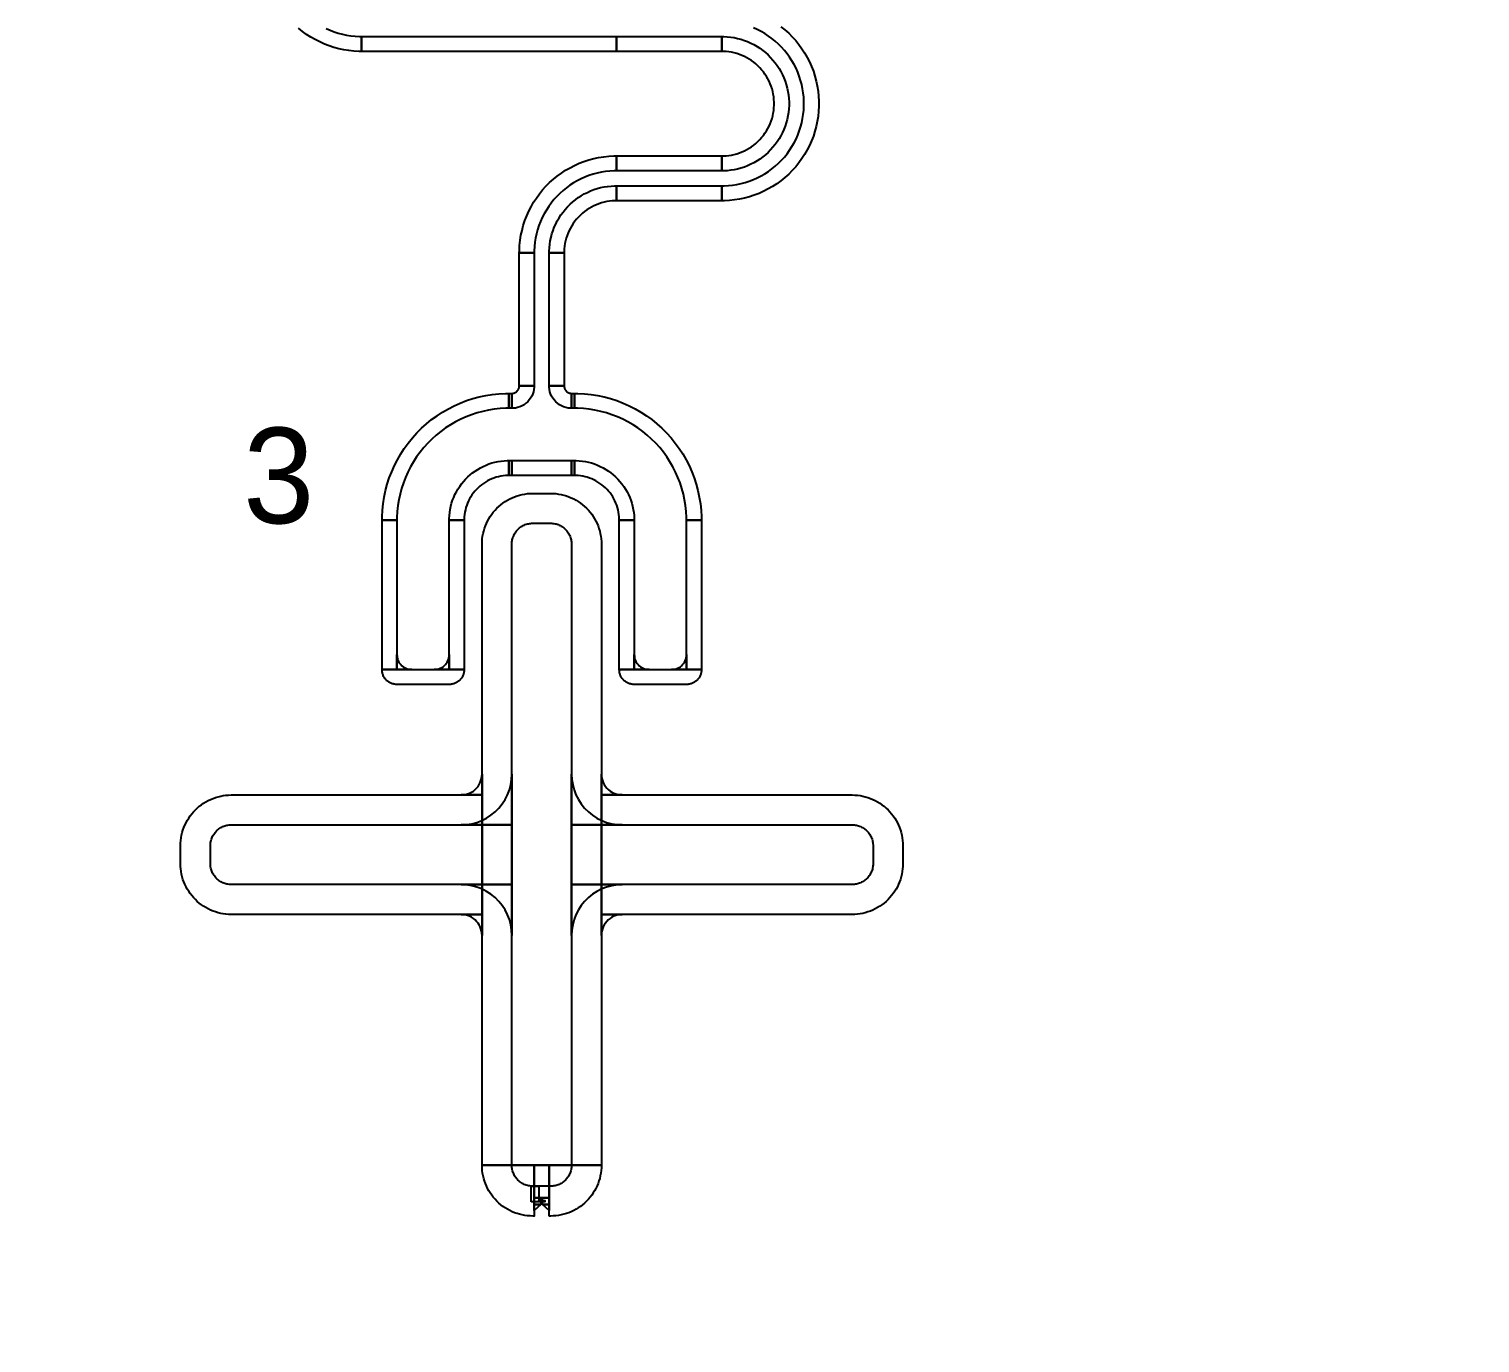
# Model space of a CAD drawing. Extents: x -50000 to 50000, y -50000 to 50000.
# Drawn here: x -18338 to -17366, y 30625 to 31505 of the extents above; entities that cross this region are included whole.
import ezdxf

# ---------------------------------------------------------------- set-up
doc = ezdxf.new("R2010")
doc.units = 0
for name, color, linetype in [('BASEMETAL', 3, 'CONTINUOUS'), ('FRAME', 14, 'CONTINUOUS'), ('SECONDLAYER', 7, 'CONTINUOUS')]:
    doc.layers.add(name, color=color, linetype=linetype)

# ---------------------------------------------------------------- blocks, each defined once
blk = doc.blocks.new('CHIP_QSEARCH')
at = {"layer": 'BASEMETAL'}
for points in [[(3360.588, 2605.358), (3363.218, 2604.187), (3365.907, 2603.155), (3368.645, 2602.265), (3371.427, 2601.52), (3374.243, 2600.921), (3377.087, 2600.471), (3379.951, 2600.17), (3382.826, 2600.019), (3384.266, 2600), (3384.266, 2590), (3382.565, 2590.022), (3379.166, 2590.2), (3375.782, 2590.556), (3372.421, 2591.088), (3369.092, 2591.796), (3365.805, 2592.677), (3362.569, 2593.728), (3359.392, 2594.948), (3356.283, 2596.332), (3353.251, 2597.877), (3350.304, 2599.578), (3347.45, 2601.432), (3344.697, 2603.432), (3342.052, 2605.574)], [(3665.303, 2606.568), (3667.948, 2604.426), (3670.477, 2602.149), (3672.883, 2599.743), (3675.16, 2597.214), (3677.302, 2594.569), (3679.302, 2591.816), (3681.156, 2588.962), (3682.857, 2586.015), (3684.402, 2582.983), (3685.786, 2579.874), (3687.006, 2576.697), (3688.057, 2573.461), (3688.938, 2570.174), (3689.646, 2566.845), (3690.178, 2563.484), (3690.534, 2560.1), (3690.712, 2556.702), (3690.712, 2553.298), (3690.534, 2549.9), (3690.178, 2546.516), (3689.646, 2543.155), (3688.938, 2539.826), (3688.057, 2536.539), (3687.006, 2533.303), (3685.786, 2530.126), (3684.402, 2527.017), (3682.857, 2523.985), (3681.156, 2521.038), (3679.302, 2518.184), (3677.302, 2515.431), (3675.16, 2512.786), (3672.883, 2510.257), (3670.477, 2507.851), (3667.948, 2505.574), (3665.303, 2503.432), (3662.55, 2501.432), (3659.696, 2499.578), (3656.749, 2497.877), (3653.717, 2496.332), (3650.608, 2494.948), (3647.431, 2493.728), (3644.195, 2492.677), (3640.908, 2491.796), (3637.579, 2491.088), (3634.218, 2490.556), (3630.834, 2490.2), (3627.435, 2490.022), (3625.734, 2490), (3625.734, 2500), (3627.174, 2500.019), (3630.049, 2500.17), (3632.913, 2500.471), (3635.757, 2500.921), (3638.573, 2501.52), (3641.355, 2502.265), (3644.093, 2503.155), (3646.782, 2504.187), (3649.412, 2505.358), (3651.978, 2506.665), (3654.471, 2508.105), (3656.886, 2509.673), (3659.216, 2511.366), (3661.454, 2513.178), (3663.593, 2515.104), (3665.63, 2517.14), (3667.556, 2519.28), (3669.368, 2521.518), (3671.061, 2523.848), (3672.629, 2526.263), (3674.069, 2528.756), (3675.376, 2531.322), (3676.547, 2533.952), (3677.579, 2536.641), (3678.469, 2539.379), (3679.214, 2542.161), (3679.813, 2544.977), (3680.263, 2547.821), (3680.564, 2550.685), (3680.715, 2553.56), (3680.715, 2556.44), (3680.564, 2559.315), (3680.263, 2562.179), (3679.813, 2565.023), (3679.214, 2567.839), (3678.469, 2570.621), (3677.579, 2573.359), (3676.547, 2576.048), (3675.376, 2578.678), (3674.069, 2581.244), (3672.629, 2583.737), (3671.061, 2586.152), (3669.368, 2588.482), (3667.556, 2590.72), (3665.63, 2592.86), (3663.593, 2594.896), (3661.454, 2596.822), (3659.216, 2598.634), (3656.886, 2600.327), (3654.471, 2601.895), (3651.978, 2603.335), (3649.412, 2604.642), (3646.782, 2605.813)]]:
    blk.add_lwpolyline(points, dxfattribs=at)
for points in [[(3384.266, 2590), (3384.266, 2600), (3555, 2600), (3555, 2590)], [(3555, 2590), (3555, 2600), (3625.734, 2600), (3625.734, 2590)], [(3625.734, 2510), (3625.734, 2520), (3626.65, 2520.012), (3628.48, 2520.108), (3630.302, 2520.299), (3632.112, 2520.586), (3633.905, 2520.967), (3635.675, 2521.441), (3637.417, 2522.008), (3639.128, 2522.664), (3640.802, 2523.41), (3642.435, 2524.241), (3644.021, 2525.158), (3645.558, 2526.156), (3647.041, 2527.233), (3648.465, 2528.386), (3649.826, 2529.612), (3651.122, 2530.908), (3652.348, 2532.269), (3653.501, 2533.693), (3654.578, 2535.176), (3655.576, 2536.713), (3656.493, 2538.299), (3657.324, 2539.932), (3658.07, 2541.606), (3658.726, 2543.317), (3659.293, 2545.059), (3659.767, 2546.829), (3660.148, 2548.622), (3660.435, 2550.432), (3660.626, 2552.254), (3660.722, 2554.084), (3660.722, 2555.916), (3660.626, 2557.746), (3660.435, 2559.568), (3660.148, 2561.378), (3659.767, 2563.171), (3659.293, 2564.941), (3658.726, 2566.683), (3658.07, 2568.394), (3657.324, 2570.068), (3656.493, 2571.701), (3655.576, 2573.287), (3654.578, 2574.824), (3653.501, 2576.307), (3652.348, 2577.731), (3651.122, 2579.092), (3649.826, 2580.388), (3648.465, 2581.614), (3647.041, 2582.767), (3645.558, 2583.844), (3644.021, 2584.842), (3642.435, 2585.759), (3640.802, 2586.59), (3639.128, 2587.336), (3637.417, 2587.992), (3635.675, 2588.559), (3633.905, 2589.033), (3632.112, 2589.414), (3630.302, 2589.701), (3628.48, 2589.892), (3626.65, 2589.988), (3625.734, 2590), (3625.734, 2600), (3626.912, 2599.985), (3629.265, 2599.861), (3631.608, 2599.615), (3633.935, 2599.246), (3636.239, 2598.757), (3638.515, 2598.147), (3640.755, 2597.419), (3642.955, 2596.575), (3645.107, 2595.616), (3647.206, 2594.547), (3649.246, 2593.369), (3651.222, 2592.086), (3653.128, 2590.701), (3654.959, 2589.218), (3656.71, 2587.642), (3658.376, 2585.976), (3659.952, 2584.225), (3661.435, 2582.394), (3662.82, 2580.488), (3664.103, 2578.512), (3665.281, 2576.472), (3666.35, 2574.373), (3667.309, 2572.221), (3668.153, 2570.021), (3668.881, 2567.781), (3669.491, 2565.505), (3669.98, 2563.201), (3670.349, 2560.874), (3670.595, 2558.531), (3670.719, 2556.178), (3670.719, 2553.822), (3670.595, 2551.469), (3670.349, 2549.126), (3669.98, 2546.799), (3669.491, 2544.495), (3668.881, 2542.219), (3668.153, 2539.979), (3667.309, 2537.779), (3666.35, 2535.627), (3665.281, 2533.528), (3664.103, 2531.488), (3662.82, 2529.512), (3661.435, 2527.606), (3659.952, 2525.775), (3658.376, 2524.024), (3656.71, 2522.358), (3654.959, 2520.782), (3653.128, 2519.299), (3651.222, 2517.914), (3649.246, 2516.631), (3647.206, 2515.453), (3645.107, 2514.384), (3642.955, 2513.425), (3640.755, 2512.581), (3638.515, 2511.853), (3636.239, 2511.243), (3633.935, 2510.754), (3631.608, 2510.385), (3629.265, 2510.139), (3626.912, 2510.015)], [(3490, 2455), (3490.022, 2456.702), (3490.2, 2460.1), (3490.556, 2463.484), (3491.088, 2466.845), (3491.796, 2470.174), (3492.677, 2473.461), (3493.728, 2476.697), (3494.948, 2479.874), (3496.332, 2482.983), (3497.877, 2486.015), (3499.578, 2488.962), (3501.432, 2491.816), (3503.432, 2494.569), (3505.574, 2497.214), (3507.851, 2499.743), (3510.257, 2502.149), (3512.786, 2504.426), (3515.431, 2506.568), (3518.184, 2508.568), (3521.038, 2510.422), (3523.985, 2512.123), (3527.017, 2513.668), (3530.126, 2515.052), (3533.303, 2516.272), (3536.539, 2517.323), (3539.826, 2518.204), (3543.155, 2518.912), (3546.516, 2519.444), (3549.9, 2519.8), (3553.298, 2519.978), (3555, 2520), (3555, 2510), (3553.56, 2509.981), (3550.685, 2509.83), (3547.821, 2509.529), (3544.977, 2509.079), (3542.161, 2508.48), (3539.379, 2507.735), (3536.641, 2506.845), (3533.952, 2505.813), (3531.322, 2504.642), (3528.756, 2503.335), (3526.263, 2501.895), (3523.848, 2500.327), (3521.518, 2498.634), (3519.28, 2496.822), (3517.14, 2494.896), (3515.104, 2492.86), (3513.178, 2490.72), (3511.366, 2488.482), (3509.673, 2486.152), (3508.105, 2483.737), (3506.665, 2481.244), (3505.358, 2478.678), (3504.187, 2476.048), (3503.155, 2473.359), (3502.265, 2470.621), (3501.52, 2467.839), (3500.921, 2465.023), (3500.471, 2462.179), (3500.17, 2459.315), (3500.019, 2456.44), (3500, 2455)], [(3555, 2510), (3555, 2520), (3625.734, 2520), (3625.734, 2510)], [(3510, 2455), (3510.015, 2456.178), (3510.139, 2458.531), (3510.385, 2460.874), (3510.754, 2463.201), (3511.243, 2465.505), (3511.853, 2467.781), (3512.581, 2470.021), (3513.425, 2472.221), (3514.384, 2474.373), (3515.453, 2476.472), (3516.631, 2478.512), (3517.914, 2480.488), (3519.299, 2482.394), (3520.782, 2484.225), (3522.358, 2485.976), (3524.024, 2487.642), (3525.775, 2489.218), (3527.606, 2490.701), (3529.512, 2492.086), (3531.488, 2493.369), (3533.528, 2494.547), (3535.627, 2495.616), (3537.779, 2496.575), (3539.979, 2497.419), (3542.219, 2498.147), (3544.495, 2498.757), (3546.799, 2499.246), (3549.126, 2499.615), (3551.469, 2499.861), (3553.822, 2499.985), (3555, 2500), (3555, 2490), (3554.084, 2489.988), (3552.254, 2489.892), (3550.432, 2489.701), (3548.622, 2489.414), (3546.829, 2489.033), (3545.059, 2488.559), (3543.317, 2487.992), (3541.606, 2487.336), (3539.932, 2486.59), (3538.299, 2485.759), (3536.713, 2484.842), (3535.176, 2483.844), (3533.693, 2482.767), (3532.269, 2481.614), (3530.908, 2480.388), (3529.612, 2479.092), (3528.386, 2477.731), (3527.233, 2476.307), (3526.156, 2474.824), (3525.158, 2473.287), (3524.241, 2471.701), (3523.41, 2470.068), (3522.664, 2468.394), (3522.008, 2466.683), (3521.441, 2464.941), (3520.967, 2463.171), (3520.586, 2461.378), (3520.299, 2459.568), (3520.108, 2457.746), (3520.012, 2455.916), (3520, 2455)], [(3555, 2490), (3555, 2500), (3625.734, 2500), (3625.734, 2490)], [(3490, 2366), (3490, 2455), (3500, 2455), (3500, 2366)], [(3510, 2366), (3510, 2455), (3520, 2455), (3520, 2366)], [(3485, 2351), (3485, 2361), (3485.262, 2361.007), (3485.782, 2361.062), (3486.294, 2361.17), (3486.792, 2361.332), (3487.27, 2361.545), (3487.723, 2361.807), (3488.147, 2362.114), (3488.536, 2362.464), (3488.886, 2362.853), (3489.193, 2363.277), (3489.455, 2363.73), (3489.668, 2364.208), (3489.83, 2364.706), (3489.938, 2365.218), (3489.993, 2365.738), (3490, 2366), (3500, 2366), (3499.979, 2365.215), (3499.815, 2363.653), (3499.489, 2362.118), (3499.004, 2360.624), (3498.365, 2359.19), (3497.58, 2357.83), (3496.657, 2356.56), (3495.607, 2355.393), (3494.44, 2354.343), (3493.17, 2353.42), (3491.81, 2352.635), (3490.376, 2351.996), (3488.882, 2351.511), (3487.347, 2351.185), (3485.785, 2351.021)], [(3525, 2351), (3524.215, 2351.021), (3522.653, 2351.185), (3521.118, 2351.511), (3519.624, 2351.996), (3518.19, 2352.635), (3516.83, 2353.42), (3515.56, 2354.343), (3514.393, 2355.393), (3513.343, 2356.56), (3512.42, 2357.83), (3511.635, 2359.19), (3510.996, 2360.624), (3510.511, 2362.118), (3510.185, 2363.653), (3510.021, 2365.215), (3510, 2366), (3520, 2366), (3520.007, 2365.738), (3520.062, 2365.218), (3520.17, 2364.706), (3520.332, 2364.208), (3520.545, 2363.73), (3520.807, 2363.277), (3521.114, 2362.853), (3521.464, 2362.464), (3521.853, 2362.114), (3522.277, 2361.807), (3522.73, 2361.545), (3523.208, 2361.332), (3523.706, 2361.17), (3524.218, 2361.062), (3524.738, 2361.007), (3525, 2361)], [(3398, 2276), (3398.029, 2278.225), (3398.262, 2282.669), (3398.727, 2287.095), (3399.423, 2291.49), (3400.349, 2295.843), (3401.5, 2300.141), (3402.875, 2304.374), (3404.47, 2308.528), (3406.28, 2312.593), (3408.301, 2316.558), (3410.526, 2320.412), (3412.949, 2324.145), (3415.565, 2327.745), (3418.365, 2331.203), (3421.343, 2334.51), (3424.49, 2337.657), (3427.797, 2340.635), (3431.255, 2343.435), (3434.855, 2346.051), (3438.588, 2348.474), (3442.442, 2350.699), (3446.407, 2352.72), (3450.472, 2354.53), (3454.626, 2356.125), (3458.859, 2357.5), (3463.157, 2358.651), (3467.51, 2359.577), (3471.905, 2360.273), (3476.331, 2360.738), (3480.775, 2360.971), (3483, 2361), (3483, 2351), (3481.037, 2350.974), (3477.116, 2350.769), (3473.211, 2350.358), (3469.332, 2349.744), (3465.492, 2348.928), (3461.699, 2347.911), (3457.964, 2346.698), (3454.299, 2345.291), (3450.712, 2343.694), (3447.213, 2341.911), (3443.813, 2339.948), (3440.52, 2337.809), (3437.343, 2335.502), (3434.291, 2333.03), (3431.373, 2330.403), (3428.597, 2327.627), (3425.97, 2324.709), (3423.498, 2321.657), (3421.191, 2318.48), (3419.052, 2315.187), (3417.089, 2311.787), (3415.306, 2308.288), (3413.709, 2304.701), (3412.302, 2301.036), (3411.089, 2297.301), (3410.072, 2293.508), (3409.256, 2289.668), (3408.642, 2285.789), (3408.231, 2281.884), (3408.026, 2277.963), (3408, 2276)], [(3483, 2351), (3483, 2361), (3485, 2361), (3485, 2351)], [(3525, 2351), (3525, 2361), (3527, 2361), (3527, 2351)], [(3602, 2276), (3601.974, 2277.963), (3601.769, 2281.884), (3601.358, 2285.789), (3600.744, 2289.668), (3599.928, 2293.508), (3598.911, 2297.301), (3597.698, 2301.036), (3596.291, 2304.701), (3594.694, 2308.288), (3592.911, 2311.787), (3590.948, 2315.187), (3588.809, 2318.48), (3586.502, 2321.657), (3584.03, 2324.709), (3581.403, 2327.627), (3578.627, 2330.403), (3575.709, 2333.03), (3572.657, 2335.502), (3569.48, 2337.809), (3566.187, 2339.948), (3562.787, 2341.911), (3559.288, 2343.694), (3555.701, 2345.291), (3552.036, 2346.698), (3548.301, 2347.911), (3544.508, 2348.928), (3540.668, 2349.744), (3536.789, 2350.358), (3532.884, 2350.769), (3528.963, 2350.974), (3527, 2351), (3527, 2361), (3529.225, 2360.971), (3533.669, 2360.738), (3538.095, 2360.273), (3542.49, 2359.577), (3546.843, 2358.651), (3551.141, 2357.5), (3555.374, 2356.125), (3559.528, 2354.53), (3563.593, 2352.72), (3567.558, 2350.699), (3571.412, 2348.474), (3575.145, 2346.051), (3578.745, 2343.435), (3582.203, 2340.635), (3585.51, 2337.657), (3588.657, 2334.51), (3591.635, 2331.203), (3594.435, 2327.745), (3597.051, 2324.145), (3599.474, 2320.412), (3601.699, 2316.558), (3603.72, 2312.593), (3605.53, 2308.528), (3607.125, 2304.374), (3608.5, 2300.141), (3609.651, 2295.843), (3610.577, 2291.49), (3611.273, 2287.095), (3611.738, 2282.669), (3611.971, 2278.225), (3612, 2276)], [(3443, 2276), (3443.014, 2277.047), (3443.123, 2279.138), (3443.342, 2281.221), (3443.67, 2283.289), (3444.105, 2285.338), (3444.647, 2287.361), (3445.294, 2289.352), (3446.045, 2291.307), (3446.897, 2293.22), (3447.847, 2295.086), (3448.894, 2296.9), (3450.035, 2298.656), (3451.266, 2300.35), (3452.584, 2301.978), (3453.985, 2303.534), (3455.466, 2305.015), (3457.022, 2306.416), (3458.65, 2307.734), (3460.344, 2308.965), (3462.1, 2310.106), (3463.914, 2311.153), (3465.78, 2312.103), (3467.693, 2312.955), (3469.648, 2313.706), (3471.639, 2314.353), (3473.662, 2314.895), (3475.711, 2315.33), (3477.779, 2315.658), (3479.862, 2315.877), (3481.953, 2315.986), (3483, 2316), (3483, 2306), (3482.215, 2305.99), (3480.646, 2305.908), (3479.084, 2305.743), (3477.533, 2305.498), (3475.997, 2305.171), (3474.48, 2304.765), (3472.986, 2304.279), (3471.519, 2303.716), (3470.085, 2303.078), (3468.685, 2302.365), (3467.325, 2301.579), (3466.008, 2300.724), (3464.737, 2299.801), (3463.517, 2298.812), (3462.349, 2297.761), (3461.239, 2296.651), (3460.188, 2295.483), (3459.199, 2294.263), (3458.276, 2292.992), (3457.421, 2291.675), (3456.635, 2290.315), (3455.922, 2288.915), (3455.284, 2287.481), (3454.721, 2286.014), (3454.235, 2284.52), (3453.829, 2283.003), (3453.502, 2281.467), (3453.257, 2279.916), (3453.092, 2278.354), (3453.01, 2276.785), (3453, 2276)], [(3483, 2306), (3483, 2316), (3485, 2316), (3485, 2306)], [(3485, 2306), (3485, 2316), (3525, 2316), (3525, 2306)], [(3525, 2306), (3525, 2316), (3527, 2316), (3527, 2306)], [(3557, 2276), (3556.99, 2276.785), (3556.908, 2278.354), (3556.743, 2279.916), (3556.498, 2281.467), (3556.171, 2283.003), (3555.765, 2284.52), (3555.279, 2286.014), (3554.716, 2287.481), (3554.078, 2288.915), (3553.365, 2290.315), (3552.579, 2291.675), (3551.724, 2292.992), (3550.801, 2294.263), (3549.812, 2295.483), (3548.761, 2296.651), (3547.651, 2297.761), (3546.483, 2298.812), (3545.263, 2299.801), (3543.992, 2300.724), (3542.675, 2301.579), (3541.315, 2302.365), (3539.915, 2303.078), (3538.481, 2303.716), (3537.014, 2304.279), (3535.52, 2304.765), (3534.003, 2305.171), (3532.467, 2305.498), (3530.916, 2305.743), (3529.354, 2305.908), (3527.785, 2305.99), (3527, 2306), (3527, 2316), (3528.047, 2315.986), (3530.138, 2315.877), (3532.221, 2315.658), (3534.289, 2315.33), (3536.338, 2314.895), (3538.361, 2314.353), (3540.352, 2313.706), (3542.307, 2312.955), (3544.22, 2312.103), (3546.086, 2311.153), (3547.9, 2310.106), (3549.656, 2308.965), (3551.35, 2307.734), (3552.978, 2306.416), (3554.534, 2305.015), (3556.015, 2303.534), (3557.416, 2301.978), (3558.734, 2300.35), (3559.965, 2298.656), (3561.106, 2296.9), (3562.153, 2295.086), (3563.103, 2293.22), (3563.955, 2291.307), (3564.706, 2289.352), (3565.353, 2287.361), (3565.895, 2285.338), (3566.33, 2283.289), (3566.658, 2281.221), (3566.877, 2279.138), (3566.986, 2277.047), (3567, 2276)], [(3465, 1844), (3465, 2260), (3465.047, 2261.779), (3465.186, 2263.554), (3465.419, 2265.319), (3465.743, 2267.069), (3466.159, 2268.8), (3466.664, 2270.507), (3467.258, 2272.185), (3467.939, 2273.829), (3468.706, 2275.436), (3469.555, 2277), (3470.485, 2278.518), (3471.493, 2279.985), (3472.577, 2281.397), (3473.733, 2282.75), (3474.958, 2284.042), (3476.25, 2285.267), (3477.603, 2286.423), (3479.015, 2287.507), (3480.482, 2288.515), (3482, 2289.445), (3483.564, 2290.294), (3485.171, 2291.061), (3486.815, 2291.742), (3488.493, 2292.336), (3490.2, 2292.841), (3491.931, 2293.257), (3493.681, 2293.581), (3495.446, 2293.814), (3497.221, 2293.953), (3499, 2294), (3511, 2294), (3512.779, 2293.953), (3514.554, 2293.814), (3516.319, 2293.581), (3518.069, 2293.257), (3519.8, 2292.841), (3521.507, 2292.336), (3523.185, 2291.742), (3524.829, 2291.061), (3526.436, 2290.294), (3528, 2289.445), (3529.518, 2288.515), (3530.985, 2287.507), (3532.397, 2286.423), (3533.75, 2285.267), (3535.042, 2284.042), (3536.267, 2282.75), (3537.423, 2281.397), (3538.507, 2279.985), (3539.515, 2278.518), (3540.445, 2277), (3541.294, 2275.436), (3542.061, 2273.829), (3542.742, 2272.185), (3543.336, 2270.507), (3543.841, 2268.8), (3544.257, 2267.069), (3544.581, 2265.319), (3544.814, 2263.554), (3544.953, 2261.779), (3545, 2260), (3545, 1844)], [(3398, 2176), (3398, 2276), (3408, 2276), (3408, 2176)], [(3443, 2176), (3443, 2276), (3453, 2276), (3453, 2176)], [(3557, 2176), (3557, 2276), (3567, 2276), (3567, 2176)], [(3602, 2176), (3602, 2276), (3612, 2276), (3612, 2176)], [(3408, 2176), (3408, 2186), (3408.055, 2184.955), (3408.219, 2183.921), (3408.489, 2182.91), (3408.865, 2181.933), (3409.34, 2181), (3409.91, 2180.122), (3410.569, 2179.309), (3411.309, 2178.569), (3412.122, 2177.91), (3413, 2177.34), (3413.933, 2176.865), (3414.91, 2176.489), (3415.921, 2176.219), (3416.955, 2176.055), (3418, 2176)], [(3433, 2176), (3434.045, 2176.055), (3435.079, 2176.219), (3436.09, 2176.489), (3437.067, 2176.865), (3438, 2177.34), (3438.878, 2177.91), (3439.691, 2178.569), (3440.431, 2179.309), (3441.09, 2180.122), (3441.66, 2181), (3442.135, 2181.933), (3442.511, 2182.91), (3442.781, 2183.921), (3442.945, 2184.955), (3443, 2186), (3443, 2176)], [(3567, 2176), (3567, 2186), (3567.055, 2184.955), (3567.219, 2183.921), (3567.489, 2182.91), (3567.865, 2181.933), (3568.34, 2181), (3568.91, 2180.122), (3569.569, 2179.309), (3570.309, 2178.569), (3571.122, 2177.91), (3572, 2177.34), (3572.933, 2176.865), (3573.91, 2176.489), (3574.921, 2176.219), (3575.955, 2176.055), (3577, 2176)], [(3592, 2176), (3593.045, 2176.055), (3594.079, 2176.219), (3595.09, 2176.489), (3596.067, 2176.865), (3597, 2177.34), (3597.878, 2177.91), (3598.691, 2178.569), (3599.431, 2179.309), (3600.09, 2180.122), (3600.66, 2181), (3601.135, 2181.933), (3601.511, 2182.91), (3601.781, 2183.921), (3601.945, 2184.955), (3602, 2186), (3602, 2176)], [(3408, 2166), (3407.477, 2166.014), (3406.955, 2166.055), (3406.436, 2166.123), (3405.921, 2166.219), (3405.412, 2166.341), (3404.91, 2166.489), (3404.416, 2166.664), (3403.933, 2166.865), (3403.46, 2167.09), (3403, 2167.34), (3402.554, 2167.613), (3402.122, 2167.91), (3401.707, 2168.229), (3401.309, 2168.569), (3400.929, 2168.929), (3400.569, 2169.309), (3400.229, 2169.707), (3399.91, 2170.122), (3399.613, 2170.554), (3399.34, 2171), (3399.09, 2171.46), (3398.865, 2171.933), (3398.664, 2172.416), (3398.489, 2172.91), (3398.341, 2173.412), (3398.219, 2173.921), (3398.123, 2174.436), (3398.055, 2174.955), (3398.014, 2175.477), (3398, 2176), (3453, 2176), (3452.986, 2175.477), (3452.945, 2174.955), (3452.877, 2174.436), (3452.781, 2173.921), (3452.659, 2173.412), (3452.511, 2172.91), (3452.336, 2172.416), (3452.135, 2171.933), (3451.91, 2171.46), (3451.66, 2171), (3451.387, 2170.554), (3451.09, 2170.122), (3450.771, 2169.707), (3450.431, 2169.309), (3450.071, 2168.929), (3449.691, 2168.569), (3449.293, 2168.229), (3448.878, 2167.91), (3448.446, 2167.613), (3448, 2167.34), (3447.54, 2167.09), (3447.067, 2166.865), (3446.584, 2166.664), (3446.09, 2166.489), (3445.588, 2166.341), (3445.079, 2166.219), (3444.564, 2166.123), (3444.045, 2166.055), (3443.523, 2166.014), (3443, 2166)], [(3567, 2166), (3566.477, 2166.014), (3565.955, 2166.055), (3565.436, 2166.123), (3564.921, 2166.219), (3564.412, 2166.341), (3563.91, 2166.489), (3563.416, 2166.664), (3562.933, 2166.865), (3562.46, 2167.09), (3562, 2167.34), (3561.554, 2167.613), (3561.122, 2167.91), (3560.707, 2168.229), (3560.309, 2168.569), (3559.929, 2168.929), (3559.569, 2169.309), (3559.229, 2169.707), (3558.91, 2170.122), (3558.613, 2170.554), (3558.34, 2171), (3558.09, 2171.46), (3557.865, 2171.933), (3557.664, 2172.416), (3557.489, 2172.91), (3557.341, 2173.412), (3557.219, 2173.921), (3557.123, 2174.436), (3557.055, 2174.955), (3557.014, 2175.477), (3557, 2176), (3612, 2176), (3611.986, 2175.477), (3611.945, 2174.955), (3611.877, 2174.436), (3611.781, 2173.921), (3611.659, 2173.412), (3611.511, 2172.91), (3611.336, 2172.416), (3611.135, 2171.933), (3610.91, 2171.46), (3610.66, 2171), (3610.387, 2170.554), (3610.09, 2170.122), (3609.771, 2169.707), (3609.431, 2169.309), (3609.071, 2168.929), (3608.691, 2168.569), (3608.293, 2168.229), (3607.878, 2167.91), (3607.446, 2167.613), (3607, 2167.34), (3606.54, 2167.09), (3606.067, 2166.865), (3605.584, 2166.664), (3605.09, 2166.489), (3604.588, 2166.341), (3604.079, 2166.219), (3603.564, 2166.123), (3603.045, 2166.055), (3602.523, 2166.014), (3602, 2166)], [(3451, 2092), (3452.463, 2092.077), (3453.911, 2092.306), (3455.326, 2092.685), (3456.694, 2093.21), (3458, 2093.876), (3459.229, 2094.674), (3460.368, 2095.596), (3461.404, 2096.632), (3462.326, 2097.771), (3463.124, 2099), (3463.79, 2100.306), (3464.315, 2101.674), (3464.694, 2103.089), (3464.923, 2104.537), (3465, 2106), (3465, 2092)], [(3545, 2092), (3545, 2106), (3545.077, 2104.537), (3545.306, 2103.089), (3545.685, 2101.674), (3546.21, 2100.306), (3546.876, 2099), (3547.674, 2097.771), (3548.596, 2096.632), (3549.632, 2095.596), (3550.771, 2094.674), (3552, 2093.876), (3553.306, 2093.21), (3554.674, 2092.685), (3556.089, 2092.306), (3557.537, 2092.077), (3559, 2092)], [(3297, 2012), (3295.221, 2012.047), (3293.446, 2012.186), (3291.681, 2012.419), (3289.931, 2012.743), (3288.2, 2013.159), (3286.493, 2013.664), (3284.815, 2014.258), (3283.171, 2014.939), (3281.564, 2015.706), (3280, 2016.555), (3278.482, 2017.485), (3277.015, 2018.493), (3275.603, 2019.577), (3274.25, 2020.733), (3272.958, 2021.958), (3271.733, 2023.25), (3270.577, 2024.603), (3269.493, 2026.015), (3268.485, 2027.482), (3267.555, 2029), (3266.706, 2030.564), (3265.939, 2032.171), (3265.258, 2033.815), (3264.664, 2035.493), (3264.159, 2037.2), (3263.743, 2038.931), (3263.419, 2040.681), (3263.186, 2042.446), (3263.047, 2044.221), (3263, 2046), (3263, 2058), (3263.047, 2059.779), (3263.186, 2061.554), (3263.419, 2063.319), (3263.743, 2065.069), (3264.159, 2066.8), (3264.664, 2068.507), (3265.258, 2070.185), (3265.939, 2071.829), (3266.706, 2073.436), (3267.555, 2075), (3268.485, 2076.518), (3269.493, 2077.985), (3270.577, 2079.397), (3271.733, 2080.75), (3272.958, 2082.042), (3274.25, 2083.267), (3275.603, 2084.423), (3277.015, 2085.507), (3278.482, 2086.515), (3280, 2087.445), (3281.564, 2088.294), (3283.171, 2089.061), (3284.815, 2089.742), (3286.493, 2090.336), (3288.2, 2090.841), (3289.931, 2091.257), (3291.681, 2091.581), (3293.446, 2091.814), (3295.221, 2091.953), (3297, 2092), (3465, 2092), (3465, 2012)], [(3545, 2012), (3545, 2092), (3713, 2092), (3714.779, 2091.953), (3716.554, 2091.814), (3718.319, 2091.581), (3720.069, 2091.257), (3721.8, 2090.841), (3723.507, 2090.336), (3725.185, 2089.742), (3726.829, 2089.061), (3728.436, 2088.294), (3730, 2087.445), (3731.518, 2086.515), (3732.985, 2085.507), (3734.397, 2084.423), (3735.75, 2083.267), (3737.042, 2082.042), (3738.267, 2080.75), (3739.423, 2079.397), (3740.507, 2077.985), (3741.515, 2076.518), (3742.445, 2075), (3743.294, 2073.436), (3744.061, 2071.829), (3744.742, 2070.185), (3745.336, 2068.507), (3745.841, 2066.8), (3746.257, 2065.069), (3746.581, 2063.319), (3746.814, 2061.554), (3746.953, 2059.779), (3747, 2058), (3747, 2046), (3746.953, 2044.221), (3746.814, 2042.446), (3746.581, 2040.681), (3746.257, 2038.931), (3745.841, 2037.2), (3745.336, 2035.493), (3744.742, 2033.815), (3744.061, 2032.171), (3743.294, 2030.564), (3742.445, 2029), (3741.515, 2027.482), (3740.507, 2026.015), (3739.423, 2024.603), (3738.267, 2023.25), (3737.042, 2021.958), (3735.75, 2020.733), (3734.397, 2019.577), (3732.985, 2018.493), (3731.518, 2017.485), (3730, 2016.555), (3728.436, 2015.706), (3726.829, 2014.939), (3725.185, 2014.258), (3723.507, 2013.664), (3721.8, 2013.159), (3720.069, 2012.743), (3718.319, 2012.419), (3716.554, 2012.186), (3714.779, 2012.047), (3713, 2012)], [(3465, 1998), (3464.923, 1999.463), (3464.694, 2000.911), (3464.315, 2002.326), (3463.79, 2003.694), (3463.124, 2005), (3462.326, 2006.229), (3461.404, 2007.368), (3460.368, 2008.404), (3459.229, 2009.326), (3458, 2010.124), (3456.694, 2010.79), (3455.326, 2011.315), (3453.911, 2011.694), (3452.463, 2011.923), (3451, 2012), (3465, 2012)], [(3545, 1998), (3545, 2012), (3559, 2012), (3557.537, 2011.923), (3556.089, 2011.694), (3554.674, 2011.315), (3553.306, 2010.79), (3552, 2010.124), (3550.771, 2009.326), (3549.632, 2008.404), (3548.596, 2007.368), (3547.674, 2006.229), (3546.876, 2005), (3546.21, 2003.694), (3545.685, 2002.326), (3545.306, 2000.911), (3545.077, 1999.463)], [(3499, 1810), (3497.221, 1810.047), (3495.446, 1810.186), (3493.681, 1810.419), (3491.931, 1810.743), (3490.2, 1811.159), (3488.493, 1811.664), (3486.815, 1812.258), (3485.171, 1812.939), (3483.564, 1813.706), (3482, 1814.555), (3480.482, 1815.485), (3479.015, 1816.493), (3477.603, 1817.577), (3476.25, 1818.733), (3474.958, 1819.958), (3473.733, 1821.25), (3472.577, 1822.603), (3471.493, 1824.015), (3470.485, 1825.482), (3469.555, 1827), (3468.706, 1828.564), (3467.939, 1830.171), (3467.258, 1831.815), (3466.664, 1833.493), (3466.159, 1835.2), (3465.743, 1836.931), (3465.419, 1838.681), (3465.186, 1840.446), (3465.047, 1842.221), (3465, 1844), (3500, 1844), (3500, 1810)], [(3500, 1822.25), (3500, 1844), (3510, 1844), (3510, 1822.25)], [(3510, 1810), (3510, 1844), (3545, 1844), (3544.953, 1842.221), (3544.814, 1840.446), (3544.581, 1838.681), (3544.257, 1836.931), (3543.841, 1835.2), (3543.336, 1833.493), (3542.742, 1831.815), (3542.061, 1830.171), (3541.294, 1828.564), (3540.445, 1827), (3539.515, 1825.482), (3538.507, 1824.015), (3537.423, 1822.603), (3536.267, 1821.25), (3535.042, 1819.958), (3533.75, 1818.733), (3532.397, 1817.577), (3530.985, 1816.493), (3529.518, 1815.485), (3528, 1814.555), (3526.436, 1813.706), (3524.829, 1812.939), (3523.185, 1812.258), (3521.507, 1811.664), (3519.8, 1811.159), (3518.069, 1810.743), (3516.319, 1810.419), (3514.554, 1810.186), (3512.779, 1810.047), (3511, 1810)], [(3500, 1817.75), (3500, 1822.25), (3504.375, 1822.25), (3504.375, 1817.75)], [(3505.625, 1817.75), (3505.625, 1822.25), (3510, 1822.25), (3510, 1817.75)], [(3500, 1813.75), (3500, 1817.75), (3504.375, 1817.75)], [(3510, 1813.75), (3505.625, 1817.75), (3510, 1817.75)]]:
    blk.add_lwpolyline(points, close=True, dxfattribs=at)
at = {"layer": 'SECONDLAYER'}
for points in [[(3499, 1830), (3498.267, 1830.019), (3497.537, 1830.077), (3496.81, 1830.172), (3496.089, 1830.306), (3495.377, 1830.477), (3494.674, 1830.685), (3493.983, 1830.93), (3493.306, 1831.21), (3492.644, 1831.526), (3492, 1831.876), (3491.375, 1832.259), (3490.771, 1832.674), (3490.19, 1833.12), (3489.632, 1833.596), (3489.101, 1834.101), (3488.596, 1834.632), (3488.12, 1835.19), (3487.674, 1835.771), (3487.259, 1836.375), (3486.876, 1837), (3486.526, 1837.644), (3486.21, 1838.306), (3485.93, 1838.983), (3485.685, 1839.674), (3485.477, 1840.377), (3485.306, 1841.089), (3485.172, 1841.81), (3485.077, 1842.537), (3485.019, 1843.267), (3485, 1844), (3485, 2260), (3485.019, 2260.733), (3485.077, 2261.463), (3485.172, 2262.19), (3485.306, 2262.911), (3485.477, 2263.623), (3485.685, 2264.326), (3485.93, 2265.017), (3486.21, 2265.694), (3486.526, 2266.356), (3486.876, 2267), (3487.259, 2267.625), (3487.674, 2268.229), (3488.12, 2268.81), (3488.596, 2269.368), (3489.101, 2269.899), (3489.632, 2270.404), (3490.19, 2270.88), (3490.771, 2271.326), (3491.375, 2271.741), (3492, 2272.124), (3492.644, 2272.474), (3493.306, 2272.79), (3493.983, 2273.07), (3494.674, 2273.315), (3495.377, 2273.523), (3496.089, 2273.694), (3496.81, 2273.828), (3497.537, 2273.923), (3498.267, 2273.981), (3499, 2274), (3511, 2274), (3511.733, 2273.981), (3512.463, 2273.923), (3513.19, 2273.828), (3513.911, 2273.694), (3514.623, 2273.523), (3515.326, 2273.315), (3516.017, 2273.07), (3516.694, 2272.79), (3517.356, 2272.474), (3518, 2272.124), (3518.625, 2271.741), (3519.229, 2271.326), (3519.81, 2270.88), (3520.368, 2270.404), (3520.899, 2269.899), (3521.404, 2269.368), (3521.88, 2268.81), (3522.326, 2268.229), (3522.741, 2267.625), (3523.124, 2267), (3523.474, 2266.356), (3523.79, 2265.694), (3524.07, 2265.017), (3524.315, 2264.326), (3524.523, 2263.623), (3524.694, 2262.911), (3524.828, 2262.19), (3524.923, 2261.463), (3524.981, 2260.733), (3525, 2260), (3525, 1844), (3524.981, 1843.267), (3524.923, 1842.537), (3524.828, 1841.81), (3524.694, 1841.089), (3524.523, 1840.377), (3524.315, 1839.674), (3524.07, 1838.983), (3523.79, 1838.306), (3523.474, 1837.644), (3523.124, 1837), (3522.741, 1836.375), (3522.326, 1835.771), (3521.88, 1835.19), (3521.404, 1834.632), (3520.899, 1834.101), (3520.368, 1833.596), (3519.81, 1833.12), (3519.229, 1832.674), (3518.625, 1832.259), (3518, 1831.876), (3517.356, 1831.526), (3516.694, 1831.21), (3516.017, 1830.93), (3515.326, 1830.685), (3514.623, 1830.477), (3513.911, 1830.306), (3513.19, 1830.172), (3512.463, 1830.077), (3511.733, 1830.019), (3511, 1830)], [(3451, 2072), (3454.554, 2072.186), (3458.069, 2072.743), (3461.507, 2073.664), (3464.829, 2074.939), (3468, 2076.555), (3470.985, 2078.493), (3473.75, 2080.733), (3476.267, 2083.25), (3478.507, 2086.015), (3480.445, 2089), (3482.061, 2092.171), (3483.336, 2095.493), (3484.257, 2098.931), (3484.814, 2102.446), (3485, 2106), (3485, 2072)], [(3525, 2072), (3525, 2106), (3525.186, 2102.446), (3525.743, 2098.931), (3526.664, 2095.493), (3527.939, 2092.171), (3529.555, 2089), (3531.493, 2086.015), (3533.733, 2083.25), (3536.25, 2080.733), (3539.015, 2078.493), (3542, 2076.555), (3545.171, 2074.939), (3548.493, 2073.664), (3551.931, 2072.743), (3555.446, 2072.186), (3559, 2072)], [(3297, 2032), (3296.267, 2032.019), (3295.537, 2032.077), (3294.81, 2032.172), (3294.089, 2032.306), (3293.377, 2032.477), (3292.674, 2032.685), (3291.983, 2032.93), (3291.306, 2033.21), (3290.644, 2033.526), (3290, 2033.876), (3289.375, 2034.259), (3288.771, 2034.674), (3288.19, 2035.12), (3287.632, 2035.596), (3287.101, 2036.101), (3286.596, 2036.632), (3286.12, 2037.19), (3285.674, 2037.771), (3285.259, 2038.375), (3284.876, 2039), (3284.526, 2039.644), (3284.21, 2040.306), (3283.93, 2040.983), (3283.685, 2041.674), (3283.477, 2042.377), (3283.306, 2043.089), (3283.172, 2043.81), (3283.077, 2044.537), (3283.019, 2045.267), (3283, 2046), (3283, 2058), (3283.019, 2058.733), (3283.077, 2059.463), (3283.172, 2060.19), (3283.306, 2060.911), (3283.477, 2061.623), (3283.685, 2062.326), (3283.93, 2063.017), (3284.21, 2063.694), (3284.526, 2064.356), (3284.876, 2065), (3285.259, 2065.625), (3285.674, 2066.229), (3286.12, 2066.81), (3286.596, 2067.368), (3287.101, 2067.899), (3287.632, 2068.404), (3288.19, 2068.88), (3288.771, 2069.326), (3289.375, 2069.741), (3290, 2070.124), (3290.644, 2070.474), (3291.306, 2070.79), (3291.983, 2071.07), (3292.674, 2071.315), (3293.377, 2071.523), (3294.089, 2071.694), (3294.81, 2071.828), (3295.537, 2071.923), (3296.267, 2071.981), (3297, 2072), (3485, 2072), (3485, 2032)], [(3525, 2032), (3525, 2072), (3713, 2072), (3713.733, 2071.981), (3714.463, 2071.923), (3715.19, 2071.828), (3715.911, 2071.694), (3716.623, 2071.523), (3717.326, 2071.315), (3718.017, 2071.07), (3718.694, 2070.79), (3719.356, 2070.474), (3720, 2070.124), (3720.625, 2069.741), (3721.229, 2069.326), (3721.81, 2068.88), (3722.368, 2068.404), (3722.899, 2067.899), (3723.404, 2067.368), (3723.88, 2066.81), (3724.326, 2066.229), (3724.741, 2065.625), (3725.124, 2065), (3725.474, 2064.356), (3725.79, 2063.694), (3726.07, 2063.017), (3726.315, 2062.326), (3726.523, 2061.623), (3726.694, 2060.911), (3726.828, 2060.19), (3726.923, 2059.463), (3726.981, 2058.733), (3727, 2058), (3727, 2046), (3726.981, 2045.267), (3726.923, 2044.537), (3726.828, 2043.81), (3726.694, 2043.089), (3726.523, 2042.377), (3726.315, 2041.674), (3726.07, 2040.983), (3725.79, 2040.306), (3725.474, 2039.644), (3725.124, 2039), (3724.741, 2038.375), (3724.326, 2037.771), (3723.88, 2037.19), (3723.404, 2036.632), (3722.899, 2036.101), (3722.368, 2035.596), (3721.81, 2035.12), (3721.229, 2034.674), (3720.625, 2034.259), (3720, 2033.876), (3719.356, 2033.526), (3718.694, 2033.21), (3718.017, 2032.93), (3717.326, 2032.685), (3716.623, 2032.477), (3715.911, 2032.306), (3715.19, 2032.172), (3714.463, 2032.077), (3713.733, 2032.019), (3713, 2032)], [(3485, 1998), (3484.814, 2001.554), (3484.257, 2005.069), (3483.336, 2008.507), (3482.061, 2011.829), (3480.445, 2015), (3478.507, 2017.985), (3476.267, 2020.75), (3473.75, 2023.267), (3470.985, 2025.507), (3468, 2027.445), (3464.829, 2029.061), (3461.507, 2030.336), (3458.069, 2031.257), (3454.554, 2031.814), (3451, 2032), (3485, 2032)], [(3525, 1998), (3525, 2032), (3559, 2032), (3555.446, 2031.814), (3551.931, 2031.257), (3548.493, 2030.336), (3545.171, 2029.061), (3542, 2027.445), (3539.015, 2025.507), (3536.25, 2023.267), (3533.733, 2020.75), (3531.493, 2017.985), (3529.555, 2015), (3527.939, 2011.829), (3526.664, 2008.507), (3525.743, 2005.069), (3525.186, 2001.554)], [(3498, 1819.55), (3498, 1830), (3503, 1830), (3503, 1819.55)], [(3503, 1819.55), (3503, 1820.45), (3504.375, 1820.45), (3504.375, 1819.55)], [(3504.375, 1819.55), (3504.375, 1820.45), (3505.625, 1820.45), (3505.625, 1819.55)], [(3505.625, 1819.55), (3505.625, 1820.45), (3507, 1820.45), (3507, 1819.55)]]:
    blk.add_lwpolyline(points, close=True, dxfattribs=at)
at = {"layer": 'FRAME'}
blk.add_text('3', height=64, dxfattribs=at).set_placement((3305, 2274))

msp = doc.modelspace()

# ---------------------------------------------------------------- linework, layer by layer
at = {"layer": 'FRAME'}
for radius in [50000, 49000]:
    msp.add_circle((0, 0), radius, dxfattribs=at)

# ---------------------------------------------------------------- block references
msp.add_blockref('CHIP_QSEARCH', (-21500, 28900))

doc.saveas('drawing.dxf')
